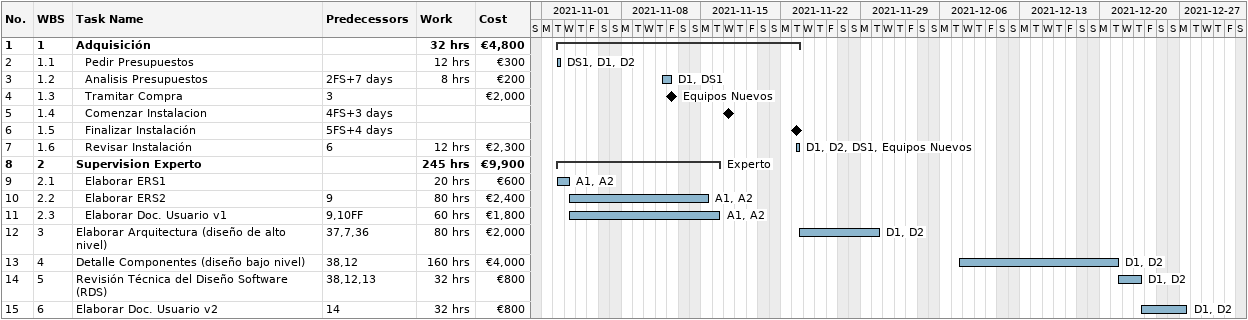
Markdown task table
| ID | WBS | Task | Start | Finish | Predecessors | Resources | Work (h) | Cost (€) |
|---|---|---|---|---|---|---|---|---|
| 1 | 1 | **Adquisición** | 2021-11-02 | 2021-11-23 |  |  | 32 | 4800 |
| 2 | 1.1 | Pedir Presupuestos | 2021-11-02 | 2021-11-02 |  | DS1, D1, D2 | 12 | 300 |
| 3 | 1.2 | Analisis Presupuestos | 2021-11-11 | 2021-11-12 | 2FS+7d | D1, DS1 | 8 | 200 |
| 4 | 1.3 | Tramitar Compra (milestone) | 2021-11-12 | 2021-11-12 | 3 | Equipos Nuevos |  | 2000 |
| 5 | 1.4 | Comenzar Instalacion (milestone) | 2021-11-17 | 2021-11-17 | 4FS+3d |  |  |  |
| 6 | 1.5 | Finalizar Instalación (milestone) | 2021-11-23 | 2021-11-23 | 5FS+4d |  |  |  |
| 7 | 1.6 | Revisar Instalación | 2021-11-23 | 2021-11-23 | 6 | D1, D2, DS1, Equipos Nuevos | 12 | 2300 |
| 8 | 2 | **Supervision Experto** | 2021-11-02 | 2021-11-16 |  | Experto | 245 | 9900 |
| 9 | 2.1 | Elaborar ERS1 | 2021-11-02 | 2021-11-03 |  | A1, A2 | 20 | 600 |
| 10 | 2.2 | Elaborar ERS2 | 2021-11-03 | 2021-11-15 | 9 | A1, A2 | 80 | 2400 |
| 11 | 2.3 | Elaborar Doc. Usuario v1 | 2021-11-03 | 2021-11-16 | 9, 10FF | A1, A2 | 60 | 1800 |
| 12 | 3 | Elaborar Arquitectura (diseño de alto nivel) | 2021-11-23 | 2021-11-30 | 37, 7, 36 | D1, D2 | 80 | 2000 |
| 13 | 4 | Detalle Componentes (diseño bajo nivel) | 2021-12-07 | 2021-12-21 | 38, 12 | D1, D2 | 160 | 4000 |
| 14 | 5 | Revisión Técnica del Diseño Software (RDS) | 2021-12-21 | 2021-12-23 | 38, 12, 13 | D1, D2 | 32 | 800 |
| 15 | 6 | Elaborar Doc. Usuario v2 | 2021-12-23 | 2021-12-27 | 14 | D1, D2 | 32 | 800 |
